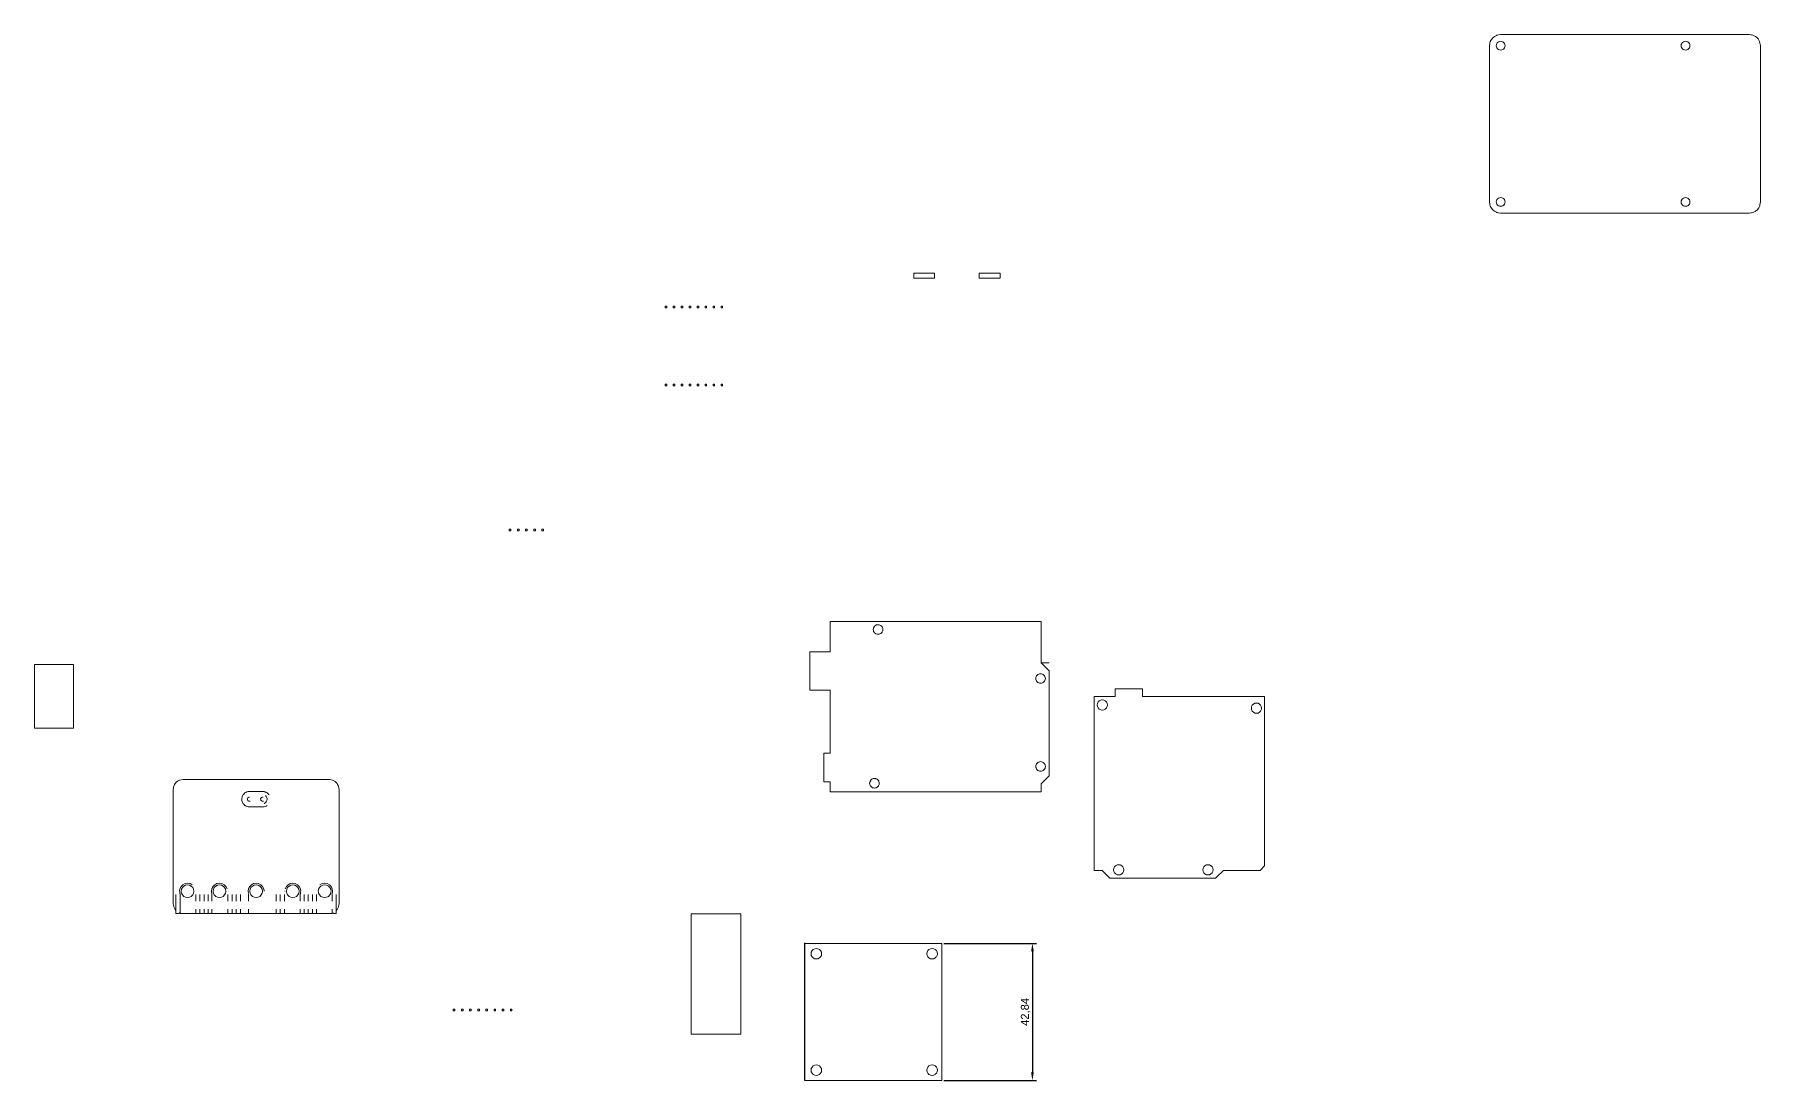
# Model space of a CAD drawing. Header units: millimetres. Extents: x -1479 to 8457, y 1606 to 10461.
# Drawn here: x 3824 to 4364, y 2594 to 2921 of the extents above; entities that cross this region are included whole.
import ezdxf

# ---------------------------------------------------------------- set-up
doc = ezdxf.new("R2010")
doc.units = ezdxf.units.MM
doc.layers.add('Capa 1', color=7, linetype='Continuous')
doc.styles.get("Standard").update_dxf_attribs({"font": 'Arial.ttf'})
doc.dimstyles.new('ISO-25', dxfattribs={"dimtxt": 2.5, "dimasz": 2.5, "dimexe": 1.25, "dimexo": 0.625, "dimtad": 1, "dimtxsty": 'Standard', "dimcen": 2.5, "dimadec": 0, "dimazin": 0, "dimtfac": 1, "dimtmove": 0, "dimatfit": 3, "dimfxl": 1, "dimarcsym": 0})

# ---------------------------------------------------------------- blocks, each defined once
blk = doc.blocks.new('*D2')
at = {"color": 0, "lineweight": -2, "transparency": 16777216}
for p, q in [((4108.47, 2636.94), (4137.41, 2636.94)), ((4136.16, 2634.44), (4136.16, 2596.6)), ((4108.47, 2594.1), (4137.41, 2594.1))]:
    blk.add_line(p, q, dxfattribs=at)
at = {"color": 0, "transparency": 16777216}
for points in [[(4135.74, 2634.44), (4136.58, 2634.44), (4136.16, 2636.94)], [(4135.74, 2596.6), (4136.58, 2596.6), (4136.16, 2594.1)]]:
    blk.add_solid(points, dxfattribs=at)
at = {"layer": 'Defpoints', "color": 0, "transparency": 16777216}
for p in [(4107.84, 2636.94), (4107.84, 2594.1), (4136.16, 2594.1)]:
    blk.add_point(p, dxfattribs=at)
at = {"color": 0, "transparency": 16777216, "insert": (4134.03, 2615.52), "char_height": 2.5, "attachment_point": 5, "rotation": 90}
blk.add_mtext('42,84', dxfattribs=at)

msp = doc.modelspace()

# ---------------------------------------------------------------- linework, layer by layer
msp.add_line((4064.999, 2594.1), (4064.999, 2637.1))
at = {"layer": 'Capa 1', "lineweight": 0}
for points in [[(4363.405, 2918.736), (4363.411, 2918.71), (4363.588, 2917.819), (4363.657, 2917.551), (4363.667, 2917.413), (4363.667, 2910.125), (4363.667, 2902.665), (4363.667, 2898.598), (4363.667, 2893.801), (4363.667, 2885.413), (4363.667, 2880.626), (4363.667, 2877.476), (4363.667, 2869.421), (4363.667, 2868.591), (4363.484, 2867.674), (4363.467, 2867.516), (4363.46, 2867.447), (4363.43, 2867.338), (4363.338, 2867.129), (4363.117, 2866.715), (4362.983, 2866.53), (4362.923, 2866.458), (4362.685, 2866.167), (4362.515, 2866.015), (4362.152, 2865.716), (4361.954, 2865.602), (4361.54, 2865.381), (4361.323, 2865.31), (4360.874, 2865.174), (4360.647, 2865.15), (4360.179, 2865.104), (4354.761, 2865.104), (4346.599, 2865.104), (4342.518, 2865.104), (4338.436, 2865.104), (4335.841, 2865.104), (4330.274, 2865.104), (4328.724, 2865.104), (4325.695, 2865.104), (4323.228, 2865.104), (4322.112, 2865.104), (4321.617, 2865.104), (4315.05, 2865.104), (4313.95, 2865.104), (4308.167, 2865.104), (4301.6, 2865.104), (4297.625, 2865.104), (4294.623, 2865.104), (4289.463, 2865.104), (4285.653, 2865.104), (4285.382, 2865.104), (4282.466, 2865.104), (4281.786, 2865.171), (4281.582, 2865.233), (4281.301, 2865.318), (4281.131, 2865.369), (4280.529, 2865.691), (4280, 2866.125), (4279.567, 2866.653), (4279.244, 2867.256), (4279.239, 2867.273), (4279.046, 2867.911), (4278.979, 2868.591), (4278.979, 2869.314), (4278.979, 2877.476), (4278.979, 2910.125), (4278.979, 2917.413), (4279.046, 2918.093), (4279.105, 2918.287), (4279.244, 2918.748), (4279.567, 2919.35), (4280, 2919.878), (4280.529, 2920.313), (4281.131, 2920.635), (4281.301, 2920.686), (4281.786, 2920.833), (4282.466, 2920.901), (4283.341, 2920.901), (4285.382, 2920.901), (4289.463, 2920.901), (4297.625, 2920.901), (4313.95, 2920.901), (4330.274, 2920.901), (4338.436, 2920.901), (4341.21, 2920.901), (4342.518, 2920.901), (4345.484, 2920.901), (4346.599, 2920.901), (4360.179, 2920.901), (4360.647, 2920.854), (4360.862, 2920.833), (4361.311, 2920.696), (4361.517, 2920.633), (4361.932, 2920.412), (4362.121, 2920.309), (4362.485, 2920.01), (4362.651, 2919.873), (4362.923, 2919.541), (4362.949, 2919.51), (4363.084, 2919.342), (4363.306, 2918.927), (4363.405, 2918.736)], [(4283.435, 2916.444), (4283.653, 2916.728), (4283.79, 2917.059), (4283.836, 2917.413), (4283.79, 2917.767), (4283.653, 2918.098), (4283.508, 2918.287), (4283.435, 2918.382), (4283.341, 2918.454), (4283.151, 2918.599), (4282.821, 2918.737), (4282.466, 2918.783), (4282.112, 2918.737), (4281.781, 2918.599), (4281.498, 2918.382), (4281.425, 2918.287), (4281.301, 2918.125), (4281.28, 2918.098), (4281.143, 2917.767), (4281.096, 2917.413), (4281.143, 2917.059), (4281.28, 2916.728), (4281.301, 2916.701), (4281.498, 2916.444), (4281.755, 2916.247), (4281.781, 2916.227), (4282.112, 2916.089), (4282.466, 2916.043), (4282.821, 2916.089), (4283.151, 2916.227), (4283.177, 2916.247), (4283.341, 2916.372), (4283.435, 2916.444)], [(4341.221, 2916.444), (4341.439, 2916.728), (4341.576, 2917.059), (4341.623, 2917.413), (4341.576, 2917.767), (4341.439, 2918.098), (4341.294, 2918.287), (4341.221, 2918.382), (4340.937, 2918.599), (4340.608, 2918.737), (4340.253, 2918.783), (4339.898, 2918.737), (4339.567, 2918.599), (4339.283, 2918.382), (4339.211, 2918.287), (4339.066, 2918.098), (4338.93, 2917.767), (4338.883, 2917.413), (4338.93, 2917.059), (4339.066, 2916.728), (4339.283, 2916.444), (4339.541, 2916.247), (4339.567, 2916.227), (4339.898, 2916.089), (4340.253, 2916.043), (4340.608, 2916.089), (4340.937, 2916.227), (4340.963, 2916.247), (4341.221, 2916.444)], [(4281.309, 2869.314), (4281.301, 2869.303), (4281.28, 2869.276), (4281.143, 2868.945), (4281.096, 2868.591), (4281.143, 2868.237), (4281.28, 2867.906), (4281.301, 2867.879), (4281.498, 2867.622), (4281.781, 2867.405), (4282.097, 2867.273), (4282.112, 2867.267), (4282.466, 2867.221), (4282.821, 2867.267), (4282.836, 2867.273), (4283.151, 2867.405), (4283.341, 2867.55), (4283.435, 2867.622), (4283.653, 2867.906), (4283.79, 2868.237), (4283.836, 2868.591), (4283.79, 2868.945), (4283.653, 2869.276), (4283.624, 2869.314), (4283.435, 2869.56), (4283.151, 2869.777), (4282.821, 2869.915), (4282.466, 2869.961), (4282.112, 2869.915), (4281.781, 2869.777), (4281.498, 2869.56), (4281.309, 2869.314)], [(4340.937, 2867.405), (4341.221, 2867.622), (4341.439, 2867.906), (4341.576, 2868.237), (4341.623, 2868.591), (4341.576, 2868.945), (4341.439, 2869.276), (4341.41, 2869.314), (4341.221, 2869.56), (4340.937, 2869.777), (4340.608, 2869.915), (4340.253, 2869.961), (4339.898, 2869.915), (4339.567, 2869.777), (4339.283, 2869.56), (4339.095, 2869.314), (4339.066, 2869.276), (4338.93, 2868.945), (4338.883, 2868.591), (4338.93, 2868.237), (4339.066, 2867.906), (4339.283, 2867.622), (4339.567, 2867.405), (4339.884, 2867.273), (4339.898, 2867.267), (4340.253, 2867.221), (4340.608, 2867.267), (4340.622, 2867.273), (4340.937, 2867.405)], [(4099.125, 2844.812), (4099.125, 2846.307), (4100.123, 2846.307), (4102.655, 2846.307), (4104.424, 2846.307), (4104.605, 2846.307), (4105.599, 2846.307), (4105.599, 2844.812), (4104.605, 2844.812), (4104.424, 2844.812), (4102.655, 2844.812), (4100.123, 2844.812), (4099.125, 2844.812)], [(4126.027, 2846.307), (4126.027, 2844.812), (4123.041, 2844.812), (4119.553, 2844.812), (4119.553, 2846.307), (4123.041, 2846.307), (4126.027, 2846.307)], [(4021.906, 2836.019), (4021.906, 2835.521), (4021.408, 2835.521), (4021.408, 2836.019), (4021.906, 2836.019)], [(4024.397, 2836.019), (4024.397, 2835.521), (4023.899, 2835.521), (4023.899, 2836.019), (4024.397, 2836.019)], [(4026.888, 2836.019), (4026.888, 2835.521), (4026.39, 2835.521), (4026.39, 2836.019), (4026.888, 2836.019)], [(4029.379, 2836.019), (4029.379, 2835.521), (4028.881, 2835.521), (4028.881, 2836.019), (4029.379, 2836.019)], [(4031.87, 2836.019), (4031.87, 2835.521), (4031.372, 2835.521), (4031.372, 2836.019), (4031.87, 2836.019)], [(4034.361, 2836.019), (4034.361, 2835.521), (4033.863, 2835.521), (4033.863, 2836.019), (4034.361, 2836.019)], [(4036.852, 2836.019), (4036.852, 2835.521), (4036.354, 2835.521), (4036.354, 2836.019), (4036.852, 2836.019)], [(4039.343, 2836.019), (4039.343, 2835.521), (4038.845, 2835.521), (4038.845, 2836.019), (4039.343, 2836.019)], [(4021.906, 2811.608), (4021.906, 2811.11), (4021.408, 2811.11), (4021.408, 2811.608), (4021.906, 2811.608)], [(4024.397, 2811.608), (4024.397, 2811.11), (4023.899, 2811.11), (4023.899, 2811.608), (4024.397, 2811.608)], [(4026.888, 2811.608), (4026.888, 2811.11), (4026.39, 2811.11), (4026.39, 2811.608), (4026.888, 2811.608)], [(4029.379, 2811.608), (4029.379, 2811.11), (4028.881, 2811.11), (4028.881, 2811.608), (4029.379, 2811.608)], [(4031.87, 2811.608), (4031.87, 2811.11), (4031.372, 2811.11), (4031.372, 2811.608), (4031.87, 2811.608)], [(4034.361, 2811.608), (4034.361, 2811.11), (4033.863, 2811.11), (4033.863, 2811.608), (4034.361, 2811.608)], [(4036.852, 2811.608), (4036.852, 2811.11), (4036.354, 2811.11), (4036.354, 2811.608), (4036.852, 2811.608)], [(4039.343, 2811.608), (4039.343, 2811.11), (4038.845, 2811.11), (4038.845, 2811.608), (4039.343, 2811.608)], [(3972.692, 2766.334), (3973.19, 2766.334), (3973.19, 2765.836), (3972.692, 2765.836), (3972.692, 2766.334)], [(3975.242, 2766.334), (3975.741, 2766.334), (3975.741, 2765.836), (3975.242, 2765.836), (3975.242, 2766.334)], [(3977.793, 2766.334), (3978.291, 2766.334), (3978.291, 2765.836), (3977.793, 2765.836), (3977.793, 2766.334)], [(3980.344, 2766.334), (3980.842, 2766.334), (3980.842, 2765.836), (3980.344, 2765.836), (3980.344, 2766.334)], [(3982.894, 2766.334), (3983.393, 2766.334), (3983.393, 2765.836), (3982.894, 2765.836), (3982.894, 2766.334)], [(4072.951, 2684.272), (4072.951, 2684.954), (4072.951, 2685.452), (4072.951, 2685.642), (4072.951, 2686.614), (4072.951, 2687.366), (4070.996, 2687.366), (4070.996, 2687.38), (4070.996, 2687.61), (4070.996, 2688.103), (4070.996, 2688.208), (4070.996, 2689.204), (4070.996, 2689.756), (4070.996, 2690.254), (4070.996, 2691.147), (4070.996, 2692.307), (4070.996, 2692.805), (4070.996, 2694.858), (4070.996, 2695.356), (4070.996, 2696.332), (4072.951, 2696.332), (4072.951, 2696.35), (4072.951, 2696.453), (4072.951, 2697.225), (4072.951, 2697.408), (4072.951, 2697.449), (4072.951, 2697.907), (4072.951, 2698.421), (4072.951, 2698.52), (4072.951, 2698.819), (4072.951, 2699.816), (4072.951, 2699.965), (4072.951, 2700.812), (4072.951, 2702.211), (4072.951, 2702.709), (4072.951, 2702.805), (4072.951, 2704.1), (4072.951, 2706.83), (4072.951, 2713.478), (4072.951, 2714.064), (4072.951, 2716.093), (4066.649, 2716.093), (4066.649, 2717.659), (4066.649, 2719.078), (4066.649, 2719.363), (4066.649, 2719.665), (4066.649, 2722.694), (4066.649, 2722.745), (4066.649, 2723.174), (4066.649, 2723.224), (4066.649, 2724.646), (4066.649, 2724.883), (4066.649, 2725.062), (4066.649, 2726.63), (4066.649, 2728.05), (4072.951, 2728.05), (4072.951, 2730.685), (4072.951, 2736.662), (4072.951, 2737.49), (4077.752, 2737.49), (4080.741, 2737.49), (4085.293, 2737.49), (4086.419, 2737.49), (4088.287, 2737.49), (4089.413, 2737.49), (4090.37, 2737.49), (4099.365, 2737.49), (4102.655, 2737.49), (4104.424, 2737.49), (4110.696, 2737.49), (4112.806, 2737.49), (4113.335, 2737.49), (4115.581, 2737.49), (4116.04, 2737.49), (4117.169, 2737.49), (4119.681, 2737.49), (4122.281, 2737.49), (4137.214, 2737.49), (4137.341, 2737.49), (4137.455, 2737.49), (4138.842, 2737.49), (4138.842, 2724.641), (4140.198, 2724.641), (4140.208, 2724.641), (4141.371, 2724.641), (4141.371, 2724.64), (4140.208, 2724.64), (4140.198, 2724.64), (4138.842, 2724.64), (4140.198, 2723.284), (4140.208, 2723.274), (4140.258, 2723.224), (4140.788, 2722.694), (4141.371, 2722.111), (4141.371, 2720.199), (4141.371, 2720.192), (4141.371, 2715.969), (4141.371, 2715.207), (4141.371, 2714.21), (4141.371, 2714.064), (4141.371, 2712.686), (4141.371, 2711.689), (4141.371, 2710.14), (4141.371, 2709.144), (4141.371, 2708.409), (4141.371, 2704.1), (4141.371, 2702.805), (4141.371, 2702.709), (4141.371, 2702.211), (4141.371, 2700.812), (4141.371, 2699.965), (4141.371, 2699.816), (4141.371, 2698.819), (4141.371, 2698.52), (4141.371, 2698.421), (4141.371, 2697.907), (4141.371, 2697.449), (4141.371, 2697.408), (4141.371, 2697.225), (4141.371, 2696.453), (4141.371, 2695.356), (4141.371, 2694.858), (4141.371, 2692.805), (4141.371, 2692.307), (4141.371, 2691.147), (4141.371, 2690.718), (4141.371, 2690.254), (4141.371, 2689.756), (4141.371, 2689.28), (4141.296, 2689.204), (4140.299, 2688.208), (4139.701, 2687.61), (4138.841, 2686.75), (4138.84, 2686.749), (4138.84, 2686.749), (4138.892, 2686.697), (4138.84, 2686.697), (4138.84, 2686.614), (4138.84, 2685.642), (4138.84, 2685.467), (4138.84, 2685.452), (4138.84, 2684.954), (4138.84, 2684.272), (4113.335, 2684.272), (4112.806, 2684.272), (4104.424, 2684.272), (4072.951, 2684.272)], [(4088.064, 2733.516), (4088.209, 2733.531), (4088.287, 2733.555), (4088.49, 2733.616), (4088.749, 2733.755), (4088.975, 2733.94), (4089.06, 2734.045), (4089.161, 2734.167), (4089.3, 2734.426), (4089.363, 2734.637), (4089.384, 2734.707), (4089.413, 2734.999), (4089.384, 2735.291), (4089.3, 2735.572), (4089.161, 2735.831), (4089.06, 2735.953), (4088.975, 2736.058), (4088.749, 2736.244), (4088.49, 2736.382), (4088.287, 2736.444), (4088.209, 2736.468), (4088.064, 2736.482), (4087.917, 2736.496), (4087.625, 2736.468), (4087.447, 2736.414), (4087.344, 2736.382), (4087.255, 2736.335), (4087.085, 2736.244), (4086.857, 2736.058), (4086.672, 2735.831), (4086.534, 2735.572), (4086.448, 2735.291), (4086.419, 2734.999), (4086.448, 2734.707), (4086.47, 2734.637), (4086.534, 2734.426), (4086.672, 2734.167), (4086.857, 2733.94), (4087.085, 2733.755), (4087.255, 2733.664), (4087.344, 2733.616), (4087.625, 2733.531), (4087.917, 2733.502), (4088.064, 2733.516)], [(3836.532, 2724.105), (3836.532, 2723.224), (3836.532, 2723.174), (3836.532, 2722.745), (3836.532, 2722.694), (3836.532, 2719.665), (3836.532, 2719.363), (3836.532, 2716.093), (3836.532, 2714.064), (3836.532, 2713.478), (3836.532, 2706.83), (3836.532, 2704.178), (3828.237, 2704.178), (3827.565, 2704.178), (3824.625, 2704.178), (3824.326, 2704.178), (3824.326, 2714.064), (3824.326, 2716.093), (3824.326, 2719.363), (3824.326, 2719.665), (3824.326, 2722.694), (3824.326, 2722.745), (3824.326, 2723.174), (3824.326, 2723.224), (3824.326, 2724.105), (3824.625, 2724.105), (3827.565, 2724.105), (3828.237, 2724.105), (3828.785, 2724.105), (3836.532, 2724.105)], [(4138.993, 2718.217), (4139.274, 2718.302), (4139.293, 2718.312), (4139.532, 2718.441), (4139.76, 2718.626), (4139.946, 2718.853), (4140.084, 2719.112), (4140.169, 2719.393), (4140.198, 2719.685), (4140.169, 2719.977), (4140.104, 2720.192), (4140.102, 2720.199), (4140.084, 2720.258), (4139.946, 2720.517), (4139.76, 2720.743), (4139.532, 2720.93), (4139.274, 2721.068), (4138.993, 2721.154), (4138.702, 2721.182), (4138.461, 2721.159), (4138.41, 2721.154), (4138.129, 2721.068), (4137.87, 2720.93), (4137.642, 2720.743), (4137.456, 2720.517), (4137.319, 2720.258), (4137.301, 2720.199), (4137.299, 2720.192), (4137.233, 2719.977), (4137.214, 2719.786), (4137.204, 2719.685), (4137.214, 2719.585), (4137.233, 2719.393), (4137.319, 2719.112), (4137.341, 2719.069), (4137.455, 2718.855), (4137.456, 2718.853), (4137.642, 2718.626), (4137.87, 2718.441), (4138.11, 2718.312), (4138.129, 2718.302), (4138.41, 2718.217), (4138.702, 2718.188), (4138.993, 2718.217)], [(4195.818, 2659.699), (4195.636, 2659.516), (4195.138, 2659.018), (4194.434, 2658.315), (4193.39, 2657.271), (4188.49, 2657.271), (4185.979, 2657.271), (4185.369, 2657.271), (4184.373, 2657.271), (4183.508, 2657.271), (4180.997, 2657.271), (4180.388, 2657.271), (4179.391, 2657.271), (4177.897, 2657.271), (4176.9, 2657.271), (4175.306, 2657.271), (4174.31, 2657.271), (4171.608, 2657.271), (4171.607, 2657.271), (4171.605, 2657.271), (4170.067, 2657.271), (4170.065, 2657.271), (4170.061, 2657.271), (4169.928, 2657.271), (4169.408, 2657.271), (4167.863, 2657.271), (4166.937, 2657.271), (4165.94, 2657.271), (4162.266, 2657.271), (4161.531, 2657.271), (4161.457, 2657.271), (4160.46, 2657.271), (4160.344, 2657.271), (4157.913, 2659.701), (4157.913, 2659.715), (4157.9, 2659.715), (4155.42, 2659.715), (4155.42, 2664.19), (4155.42, 2665.552), (4155.42, 2670.169), (4155.42, 2684.098), (4155.42, 2684.272), (4155.42, 2684.954), (4155.42, 2685.452), (4155.42, 2685.642), (4155.42, 2686.614), (4155.42, 2687.61), (4155.42, 2688.208), (4155.42, 2689.204), (4155.42, 2689.756), (4155.42, 2690.254), (4155.42, 2691.147), (4155.42, 2692.307), (4155.42, 2692.805), (4155.42, 2694.858), (4155.42, 2695.356), (4155.42, 2696.453), (4155.42, 2697.225), (4155.42, 2697.408), (4155.42, 2697.449), (4155.42, 2697.907), (4155.42, 2698.421), (4155.42, 2698.52), (4155.42, 2698.819), (4155.42, 2699.816), (4155.42, 2699.965), (4155.42, 2700.812), (4155.42, 2702.211), (4155.42, 2702.709), (4155.42, 2702.805), (4155.42, 2704.1), (4155.42, 2714.064), (4156.386, 2714.064), (4157.9, 2714.064), (4157.913, 2714.064), (4159.579, 2714.064), (4161.531, 2714.064), (4161.996, 2714.064), (4161.996, 2716.455), (4163.04, 2716.455), (4170.564, 2716.455), (4170.564, 2715.558), (4170.564, 2714.642), (4170.564, 2714.064), (4173.412, 2714.064), (4175.923, 2714.064), (4188.716, 2714.064), (4191.227, 2714.064), (4195.943, 2714.064), (4196.728, 2714.064), (4197.724, 2714.064), (4199.319, 2714.064), (4199.596, 2714.064), (4200.094, 2714.064), (4200.315, 2714.064), (4201.909, 2714.064), (4202.146, 2714.064), (4202.644, 2714.064), (4202.905, 2714.064), (4203.605, 2714.064), (4204.565, 2714.064), (4206.912, 2714.064), (4207.759, 2714.064), (4208.725, 2714.064), (4208.725, 2713.122), (4208.725, 2710.361), (4208.725, 2709.863), (4208.725, 2708.831), (4208.725, 2707.81), (4208.725, 2707.435), (4208.725, 2707.435), (4208.725, 2707.416), (4208.725, 2707.312), (4208.725, 2705.26), (4208.725, 2704.762), (4208.725, 2704.1), (4208.725, 2702.805), (4208.725, 2702.709), (4208.725, 2702.211), (4208.725, 2700.812), (4208.725, 2699.965), (4208.725, 2699.816), (4208.725, 2698.52), (4208.725, 2698.421), (4208.725, 2697.907), (4208.725, 2697.449), (4208.725, 2697.408), (4208.725, 2696.453), (4208.725, 2695.356), (4208.725, 2694.858), (4208.725, 2692.805), (4208.725, 2692.307), (4208.725, 2690.254), (4208.725, 2689.756), (4208.725, 2689.204), (4208.725, 2688.208), (4208.725, 2687.61), (4208.725, 2686.614), (4208.725, 2685.642), (4208.725, 2684.098), (4208.725, 2672.997), (4208.725, 2672.499), (4208.725, 2670.447), (4208.725, 2669.948), (4208.725, 2667.896), (4208.725, 2667.398), (4208.725, 2665.345), (4208.725, 2664.847), (4208.725, 2664.618), (4208.725, 2664.12), (4208.725, 2662.067), (4208.725, 2661.569), (4208.725, 2661.159), (4207.282, 2659.715), (4195.834, 2659.715), (4195.818, 2659.715), (4195.818, 2659.699)], [(4157.913, 2713.009), (4157.9, 2713.007), (4157.489, 2712.942), (4157.045, 2712.715), (4156.691, 2712.362), (4156.465, 2711.916), (4156.386, 2711.423), (4156.465, 2710.93), (4156.691, 2710.485), (4157.027, 2710.15), (4157.045, 2710.132), (4157.489, 2709.905), (4157.9, 2709.84), (4157.913, 2709.838), (4157.983, 2709.827), (4158.476, 2709.905), (4158.922, 2710.132), (4158.94, 2710.15), (4159.275, 2710.485), (4159.502, 2710.93), (4159.579, 2711.423), (4159.502, 2711.916), (4159.275, 2712.362), (4158.922, 2712.715), (4158.476, 2712.942), (4157.983, 2713.02), (4157.913, 2713.009)], [(4207.454, 2709.488), (4207.644, 2709.863), (4207.68, 2709.934), (4207.715, 2710.15), (4207.748, 2710.361), (4207.759, 2710.427), (4207.68, 2710.92), (4207.454, 2711.366), (4207.1, 2711.718), (4206.655, 2711.945), (4206.162, 2712.024), (4205.668, 2711.945), (4205.223, 2711.718), (4204.87, 2711.366), (4204.643, 2710.92), (4204.565, 2710.427), (4204.576, 2710.361), (4204.609, 2710.15), (4204.643, 2709.934), (4204.679, 2709.863), (4204.87, 2709.488), (4205.223, 2709.136), (4205.668, 2708.908), (4206.162, 2708.831), (4206.655, 2708.908), (4207.1, 2709.136), (4207.454, 2709.488)], [(4137.329, 2691.642), (4137.466, 2691.383), (4137.652, 2691.156), (4137.663, 2691.147), (4137.88, 2690.971), (4138.139, 2690.832), (4138.42, 2690.747), (4138.711, 2690.718), (4139.003, 2690.747), (4139.284, 2690.832), (4139.542, 2690.971), (4139.759, 2691.147), (4139.77, 2691.156), (4139.956, 2691.383), (4140.094, 2691.642), (4140.137, 2691.785), (4140.179, 2691.923), (4140.208, 2692.215), (4140.199, 2692.307), (4140.179, 2692.507), (4140.094, 2692.788), (4140.085, 2692.805), (4139.956, 2693.047), (4139.77, 2693.273), (4139.542, 2693.46), (4139.284, 2693.598), (4139.003, 2693.684), (4138.711, 2693.712), (4138.461, 2693.688), (4138.42, 2693.684), (4138.139, 2693.598), (4137.88, 2693.46), (4137.652, 2693.273), (4137.466, 2693.047), (4137.338, 2692.805), (4137.329, 2692.788), (4137.243, 2692.507), (4137.223, 2692.307), (4137.214, 2692.215), (4137.243, 2691.923), (4137.285, 2691.785), (4137.329, 2691.642)], [(3867.813, 2686.037), (3868.107, 2686.614), (3868.238, 2686.871), (3868.734, 2687.366), (3868.748, 2687.38), (3868.901, 2687.533), (3869.052, 2687.61), (3869.658, 2687.919), (3869.735, 2687.958), (3870.653, 2688.103), (3870.66, 2688.103), (3874.641, 2688.103), (3881.981, 2688.103), (3885.239, 2688.103), (3887.787, 2688.103), (3891.993, 2688.103), (3894.899, 2688.103), (3895.127, 2688.103), (3912.373, 2688.103), (3912.506, 2688.103), (3916.488, 2688.103), (3916.5, 2688.103), (3917.413, 2687.959), (3917.489, 2687.92), (3918.097, 2687.61), (3918.247, 2687.533), (3918.401, 2687.38), (3918.414, 2687.366), (3918.91, 2686.871), (3919.041, 2686.614), (3919.334, 2686.037), (3919.393, 2685.663), (3919.397, 2685.642), (3919.427, 2685.452), (3919.48, 2685.118), (3919.48, 2685.111), (3919.48, 2684.954), (3919.48, 2684.272), (3919.48, 2684.098), (3919.48, 2670.169), (3919.48, 2665.552), (3919.48, 2664.19), (3919.48, 2657.271), (3919.48, 2652.234), (3919.48, 2650.738), (3919.48, 2649.247), (3919.48, 2649.241), (3919.431, 2648.933), (3919.334, 2648.322), (3918.91, 2647.488), (3918.621, 2647.199), (3918.621, 2648.933), (3918.621, 2649.247), (3918.621, 2650.738), (3918.621, 2650.739), (3918.621, 2652.234), (3918.618, 2652.234), (3918.618, 2650.739), (3918.618, 2650.738), (3918.618, 2646.256), (3917.623, 2646.256), (3917.621, 2646.256), (3917.621, 2646.434), (3917.621, 2646.507), (3917.413, 2646.401), (3917.339, 2646.39), (3917.339, 2647.598), (3917.337, 2647.598), (3917.337, 2646.256), (3917.337, 2646.255), (3912.654, 2646.255), (3912.654, 2646.256), (3912.457, 2646.256), (3912.457, 2647.598), (3912.455, 2647.598), (3912.455, 2646.256), (3912.373, 2646.256), (3911.461, 2646.256), (3911.162, 2646.256), (3911.162, 2647.598), (3911.16, 2647.598), (3911.16, 2646.256), (3910.165, 2646.256), (3909.866, 2646.256), (3909.866, 2647.598), (3909.865, 2647.598), (3909.865, 2646.256), (3908.869, 2646.256), (3908.57, 2646.256), (3908.57, 2647.598), (3908.569, 2647.598), (3908.569, 2646.256), (3907.574, 2646.256), (3907.375, 2646.256), (3907.375, 2647.598), (3907.374, 2647.598), (3907.374, 2646.256), (3907.374, 2646.255), (3902.691, 2646.255), (3902.691, 2646.256), (3902.403, 2646.256), (3902.403, 2647.598), (3902.402, 2647.598), (3902.402, 2646.256), (3901.406, 2646.256), (3901.108, 2646.256), (3901.108, 2647.598), (3901.107, 2647.598), (3901.107, 2646.256), (3900.111, 2646.256), (3899.812, 2646.256), (3899.812, 2647.598), (3899.811, 2647.598), (3899.811, 2646.256), (3898.815, 2646.256), (3898.516, 2646.256), (3897.52, 2646.256), (3897.221, 2646.256), (3896.224, 2646.256), (3895.915, 2646.256), (3895.915, 2646.255), (3891.233, 2646.255), (3891.233, 2646.256), (3891.233, 2647.598), (3891.232, 2647.598), (3891.232, 2646.256), (3890.941, 2646.256), (3889.944, 2646.256), (3889.645, 2646.256), (3888.649, 2646.256), (3888.649, 2647.598), (3888.648, 2647.598), (3888.648, 2646.256), (3888.349, 2646.256), (3887.354, 2646.256), (3887.354, 2647.598), (3887.353, 2647.598), (3887.353, 2646.256), (3887.066, 2646.256), (3886.07, 2646.256), (3886.07, 2647.598), (3886.069, 2647.598), (3886.069, 2646.256), (3885.772, 2646.256), (3884.777, 2646.256), (3884.777, 2647.598), (3884.776, 2647.598), (3884.776, 2646.256), (3884.457, 2646.256), (3884.457, 2646.255), (3879.774, 2646.255), (3879.774, 2646.256), (3879.774, 2647.598), (3879.772, 2647.598), (3879.772, 2646.256), (3879.609, 2646.256), (3878.615, 2646.256), (3878.615, 2647.598), (3878.613, 2647.598), (3878.613, 2646.256), (3878.307, 2646.256), (3877.312, 2646.256), (3877.312, 2647.598), (3877.31, 2647.598), (3877.31, 2646.256), (3876.981, 2646.256), (3875.986, 2646.256), (3875.986, 2647.598), (3875.984, 2647.598), (3875.984, 2646.256), (3875.711, 2646.256), (3874.717, 2646.256), (3874.717, 2647.598), (3874.715, 2647.598), (3874.715, 2646.256), (3874.492, 2646.256), (3871.303, 2646.256), (3869.811, 2646.256), (3869.811, 2650.738), (3869.811, 2650.739), (3869.811, 2652.266), (3869.811, 2652.283), (3869.811, 2652.401), (3869.811, 2652.405), (3869.783, 2652.46), (3869.695, 2653.014), (3869.661, 2653.23), (3869.783, 2654), (3870.136, 2654.694), (3870.156, 2654.714), (3870.388, 2654.946), (3870.668, 2655.225), (3870.687, 2655.245), (3871.382, 2655.599), (3872.152, 2655.721), (3872.921, 2655.599), (3873.616, 2655.245), (3873.614, 2655.247), (3872.919, 2655.602), (3872.914, 2655.603), (3872.162, 2655.721), (3872.149, 2655.723), (3872.137, 2655.721), (3871.38, 2655.602), (3871.371, 2655.597), (3870.685, 2655.247), (3870.679, 2655.241), (3870.134, 2654.696), (3870.13, 2654.688), (3869.78, 2654.002), (3869.778, 2653.99), (3869.661, 2653.25), (3869.658, 2653.231), (3869.661, 2653.212), (3869.692, 2653.014), (3869.731, 2652.773), (3869.78, 2652.461), (3869.784, 2652.453), (3869.808, 2652.407), (3869.808, 2652.302), (3869.808, 2652.284), (3869.808, 2650.739), (3869.808, 2650.738), (3869.808, 2649.247), (3869.808, 2648.933), (3869.808, 2646.389), (3869.735, 2646.4), (3869.658, 2646.439), (3869.517, 2646.512), (3869.517, 2646.256), (3869.515, 2646.256), (3868.52, 2646.256), (3868.52, 2652.234), (3868.518, 2652.234), (3868.518, 2649.247), (3868.518, 2648.933), (3868.518, 2647.208), (3868.238, 2647.488), (3867.813, 2648.322), (3867.716, 2648.933), (3867.668, 2649.234), (3867.668, 2649.247), (3867.668, 2652.234), (3867.668, 2657.271), (3867.668, 2664.19), (3867.668, 2670.169), (3867.668, 2681.627), (3867.668, 2682.125), (3867.668, 2684.098), (3867.668, 2684.272), (3867.668, 2684.954), (3867.668, 2685.112), (3867.668, 2685.125), (3867.72, 2685.452), (3867.75, 2685.642), (3867.754, 2685.663), (3867.813, 2686.037)], [(4085.56, 2687.61), (4085.56, 2687.38), (4085.407, 2687.38), (4085.36, 2687.38), (4085.322, 2687.256), (4085.293, 2686.964), (4085.322, 2686.673), (4085.34, 2686.614), (4085.407, 2686.395), (4085.408, 2686.392), (4085.545, 2686.132), (4085.732, 2685.905), (4085.959, 2685.72), (4086.065, 2685.663), (4086.104, 2685.642), (4086.218, 2685.581), (4086.499, 2685.496), (4086.791, 2685.467), (4087.083, 2685.496), (4087.364, 2685.581), (4087.477, 2685.642), (4087.516, 2685.663), (4087.622, 2685.72), (4087.849, 2685.905), (4088.035, 2686.132), (4088.174, 2686.392), (4088.241, 2686.614), (4088.258, 2686.673), (4088.287, 2686.964), (4088.258, 2687.256), (4088.174, 2687.537), (4088.135, 2687.61), (4088.064, 2687.742), (4088.035, 2687.796), (4087.849, 2688.023), (4087.623, 2688.208), (4087.622, 2688.209), (4087.447, 2688.302), (4087.364, 2688.347), (4087.255, 2688.381), (4087.083, 2688.433), (4086.791, 2688.461), (4086.499, 2688.433), (4086.218, 2688.347), (4085.959, 2688.209), (4085.958, 2688.208), (4085.732, 2688.023), (4085.56, 2687.815), (4085.56, 2687.61)], [(3891.491, 2679.571), (3891.493, 2679.57), (3891.505, 2679.572), (3891.518, 2679.574), (3893.909, 2679.574), (3893.912, 2679.574), (3894.189, 2679.574), (3894.193, 2679.574), (3894.676, 2679.574), (3894.681, 2679.574), (3895.115, 2679.574), (3895.124, 2679.574), (3895.614, 2679.574), (3895.627, 2679.572), (3895.639, 2679.57), (3895.652, 2679.572), (3896.065, 2679.637), (3896.386, 2679.688), (3896.393, 2679.692), (3896.688, 2679.842), (3897.059, 2680.032), (3897.061, 2680.034), (3896.685, 2679.842), (3896.388, 2679.691), (3896.065, 2679.64), (3895.641, 2679.572), (3895.616, 2679.576), (3895.601, 2679.576), (3895.12, 2679.576), (3895.111, 2679.576), (3894.679, 2679.576), (3894.674, 2679.576), (3894.192, 2679.576), (3894.188, 2679.576), (3893.912, 2679.576), (3893.909, 2679.576), (3891.531, 2679.576), (3891.522, 2679.576), (3891.497, 2679.572), (3891.491, 2679.573), (3891.082, 2679.638), (3890.75, 2679.691), (3890.453, 2679.842), (3890.111, 2680.017), (3890.078, 2680.034), (3889.613, 2680.497), (3889.543, 2680.568), (3889.2, 2681.241), (3889.146, 2681.582), (3889.081, 2681.988), (3889.103, 2682.125), (3889.2, 2682.734), (3889.543, 2683.407), (3889.613, 2683.478), (3889.621, 2683.485), (3890.078, 2683.941), (3890.316, 2684.063), (3890.384, 2684.098), (3890.725, 2684.272), (3890.75, 2684.285), (3891.082, 2684.337), (3891.497, 2684.403), (3891.497, 2684.406), (3891.497, 2684.409), (3891.991, 2684.409), (3893.909, 2684.409), (3893.912, 2684.409), (3894.898, 2684.409), (3895.125, 2684.409), (3895.639, 2684.409), (3895.639, 2684.412), (3895.125, 2684.412), (3894.898, 2684.412), (3893.912, 2684.412), (3893.909, 2684.412), (3891.991, 2684.412), (3891.497, 2684.412), (3891.492, 2684.412), (3891.492, 2684.406), (3891.492, 2684.406), (3891.474, 2684.403), (3891.082, 2684.341), (3890.745, 2684.287), (3890.737, 2684.283), (3890.716, 2684.272), (3890.374, 2684.098), (3890.306, 2684.063), (3890.072, 2683.943), (3890.061, 2683.933), (3889.613, 2683.486), (3889.613, 2683.485), (3889.537, 2683.409), (3889.529, 2683.393), (3889.194, 2682.735), (3889.191, 2682.716), (3889.097, 2682.125), (3889.081, 2682.025), (3889.075, 2681.988), (3889.081, 2681.95), (3889.14, 2681.582), (3889.194, 2681.24), (3889.203, 2681.223), (3889.537, 2680.567), (3889.55, 2680.554), (3889.613, 2680.49), (3890.072, 2680.032), (3890.088, 2680.023), (3890.111, 2680.012), (3890.443, 2679.842), (3890.745, 2679.688), (3890.761, 2679.686), (3891.082, 2679.635), (3891.48, 2679.572), (3891.491, 2679.571)], [(3891.105, 2681.448), (3891.082, 2681.47), (3890.97, 2681.582), (3890.957, 2681.595), (3890.862, 2681.781), (3890.83, 2681.988), (3890.851, 2682.125), (3890.862, 2682.194), (3890.957, 2682.38), (3891.082, 2682.505), (3891.105, 2682.528), (3891.291, 2682.623), (3891.491, 2682.654), (3891.496, 2682.655), (3891.498, 2682.655), (3891.539, 2682.649), (3891.499, 2682.655), (3891.496, 2682.656), (3891.493, 2682.656), (3891.491, 2682.656), (3891.486, 2682.655), (3891.286, 2682.623), (3891.284, 2682.622), (3891.1, 2682.529), (3891.093, 2682.521), (3891.082, 2682.511), (3890.952, 2682.381), (3890.945, 2682.369), (3890.857, 2682.195), (3890.854, 2682.179), (3890.846, 2682.125), (3890.83, 2682.025), (3890.824, 2681.988), (3890.83, 2681.95), (3890.857, 2681.781), (3890.864, 2681.767), (3890.952, 2681.595), (3890.962, 2681.585), (3890.965, 2681.582), (3891.082, 2681.464), (3891.1, 2681.447), (3891.112, 2681.44), (3891.286, 2681.352), (3891.296, 2681.35), (3891.486, 2681.32), (3891.491, 2681.319), (3891.493, 2681.319), (3891.496, 2681.32), (3891.499, 2681.32), (3891.699, 2681.352), (3891.699, 2681.352), (3891.498, 2681.32), (3891.496, 2681.32), (3891.491, 2681.321), (3891.291, 2681.353), (3891.105, 2681.448)], [(3895.435, 2681.353), (3895.249, 2681.448), (3895.114, 2681.582), (3895.101, 2681.595), (3895.007, 2681.781), (3894.974, 2681.988), (3894.996, 2682.125), (3895.007, 2682.194), (3895.101, 2682.38), (3895.249, 2682.528), (3895.435, 2682.623), (3895.635, 2682.654), (3895.641, 2682.655), (3895.782, 2682.633), (3895.646, 2682.655), (3895.639, 2682.656), (3895.635, 2682.655), (3895.633, 2682.655), (3895.433, 2682.623), (3895.432, 2682.623), (3895.247, 2682.529), (3895.243, 2682.524), (3895.098, 2682.381), (3895.094, 2682.373), (3895.004, 2682.195), (3895.002, 2682.185), (3894.993, 2682.125), (3894.974, 2682.006), (3894.971, 2681.988), (3894.974, 2681.969), (3895.004, 2681.781), (3895.008, 2681.773), (3895.098, 2681.595), (3895.105, 2681.589), (3895.111, 2681.582), (3895.247, 2681.447), (3895.253, 2681.443), (3895.433, 2681.352), (3895.439, 2681.351), (3895.633, 2681.32), (3895.639, 2681.319), (3895.646, 2681.32), (3895.846, 2681.352), (3895.848, 2681.353), (3895.641, 2681.32), (3895.635, 2681.321), (3895.435, 2681.353)], [(3895.643, 2683.376), (3895.64, 2683.376), (3895.64, 2683.37), (3895.643, 2683.369), (3895.643, 2683.37), (3895.643, 2683.376)], [(3897.594, 2683.409), (3897.519, 2683.485), (3897.485, 2683.519), (3897.059, 2683.943), (3896.832, 2684.06), (3896.757, 2684.098), (3896.415, 2684.272), (3896.386, 2684.287), (3896.383, 2684.288), (3896.065, 2684.338), (3895.658, 2684.403), (3895.641, 2684.405), (3895.641, 2684.403), (3896.065, 2684.336), (3896.388, 2684.285), (3896.413, 2684.272), (3896.755, 2684.098), (3896.83, 2684.06), (3897.061, 2683.941), (3897.485, 2683.518), (3897.518, 2683.485), (3897.595, 2683.407), (3897.599, 2683.4), (3897.594, 2683.409), (3897.594, 2683.409)], [(3896.757, 2681.176), (3896.452, 2680.87), (3896.069, 2680.674), (3896.069, 2680.674), (3896.454, 2680.871), (3896.454, 2680.871), (3896.759, 2681.177), (3896.76, 2681.179), (3896.955, 2681.561), (3896.956, 2681.567), (3896.958, 2681.582), (3897.02, 2681.975), (3897.022, 2681.988), (3897.02, 2682), (3897.001, 2682.125), (3896.955, 2682.414), (3896.952, 2682.419), (3896.759, 2682.8), (3896.756, 2682.803), (3896.454, 2683.105), (3896.757, 2682.801), (3896.953, 2682.415), (3896.999, 2682.125), (3897.02, 2681.988), (3896.956, 2681.582), (3896.953, 2681.561), (3896.83, 2681.319), (3896.757, 2681.176)], [(4164.42, 2660.85), (4164.092, 2661.176), (4164.066, 2661.202), (4163.622, 2661.43), (4163.127, 2661.508), (4162.634, 2661.43), (4162.266, 2661.241), (4162.189, 2661.202), (4162.163, 2661.176), (4161.836, 2660.85), (4161.609, 2660.404), (4161.531, 2659.911), (4161.609, 2659.418), (4161.836, 2658.972), (4162.189, 2658.62), (4162.266, 2658.581), (4162.634, 2658.393), (4163.127, 2658.315), (4163.622, 2658.393), (4164.066, 2658.62), (4164.42, 2658.972), (4164.646, 2659.418), (4164.725, 2659.911), (4164.646, 2660.404), (4164.42, 2660.85)], [(4192.291, 2660.85), (4191.964, 2661.176), (4191.938, 2661.202), (4191.493, 2661.43), (4191, 2661.508), (4190.507, 2661.43), (4190.061, 2661.202), (4190.035, 2661.176), (4189.709, 2660.85), (4189.481, 2660.404), (4189.404, 2659.911), (4189.466, 2659.516), (4189.481, 2659.418), (4189.685, 2659.018), (4189.709, 2658.972), (4190.061, 2658.62), (4190.507, 2658.393), (4191, 2658.315), (4191.493, 2658.393), (4191.938, 2658.62), (4192.291, 2658.972), (4192.315, 2659.018), (4192.518, 2659.418), (4192.534, 2659.516), (4192.597, 2659.911), (4192.518, 2660.404), (4192.291, 2660.85)], [(3874.049, 2652.614), (3874.113, 2653.014), (3874.147, 2653.23), (3874.049, 2653.847), (3873.766, 2654.403), (3873.325, 2654.845), (3872.769, 2655.127), (3872.152, 2655.225), (3871.535, 2655.127), (3870.979, 2654.845), (3870.538, 2654.403), (3870.254, 2653.847), (3870.156, 2653.23), (3870.191, 2653.014), (3870.254, 2652.614), (3870.538, 2652.058), (3870.979, 2651.616), (3871.535, 2651.333), (3872.152, 2651.235), (3872.769, 2651.333), (3873.325, 2651.616), (3873.766, 2652.058), (3874.049, 2652.614)], [(3879.772, 2652.296), (3879.772, 2652.284), (3879.772, 2650.739), (3879.772, 2650.738), (3879.772, 2650.089), (3879.774, 2650.089), (3879.774, 2650.738), (3879.774, 2650.739), (3879.774, 2652.272), (3879.774, 2652.283), (3879.774, 2652.403), (3879.774, 2652.405), (3879.746, 2652.46), (3879.659, 2653.014), (3879.625, 2653.23), (3879.746, 2654), (3880.1, 2654.694), (3880.12, 2654.714), (3880.352, 2654.946), (3880.631, 2655.225), (3880.651, 2655.245), (3881.346, 2655.599), (3882.116, 2655.721), (3882.885, 2655.599), (3883.579, 2655.245), (3883.599, 2655.225), (3883.831, 2654.993), (3884.111, 2654.714), (3884.13, 2654.694), (3884.483, 2654.002), (3884.483, 2654.002), (3884.129, 2654.696), (3884.129, 2654.696), (3883.578, 2655.247), (3883.576, 2655.248), (3882.884, 2655.602), (3882.877, 2655.603), (3882.126, 2655.721), (3882.114, 2655.723), (3882.101, 2655.721), (3881.345, 2655.602), (3881.336, 2655.597), (3880.65, 2655.247), (3880.645, 2655.242), (3880.099, 2654.696), (3880.096, 2654.69), (3879.744, 2654.002), (3879.743, 2653.993), (3879.625, 2653.244), (3879.623, 2653.231), (3879.625, 2653.219), (3879.657, 2653.014), (3879.695, 2652.773), (3879.744, 2652.461), (3879.747, 2652.456), (3879.772, 2652.407), (3879.772, 2652.296)], [(3884.013, 2652.614), (3884.076, 2653.014), (3884.111, 2653.23), (3884.013, 2653.847), (3883.73, 2654.403), (3883.289, 2654.845), (3882.733, 2655.127), (3882.116, 2655.225), (3881.499, 2655.127), (3880.943, 2654.845), (3880.502, 2654.403), (3880.218, 2653.847), (3880.12, 2653.23), (3880.154, 2653.014), (3880.218, 2652.614), (3880.502, 2652.058), (3880.943, 2651.616), (3881.499, 2651.333), (3882.116, 2651.235), (3882.733, 2651.333), (3883.289, 2651.616), (3883.73, 2652.058), (3884.013, 2652.614)], [(3892.109, 2655.245), (3892.804, 2655.599), (3893.574, 2655.721), (3894.343, 2655.599), (3895.038, 2655.245), (3895.058, 2655.225), (3895.29, 2654.993), (3895.569, 2654.714), (3895.589, 2654.694), (3895.942, 2654), (3896.065, 2653.231), (3896.065, 2653.231), (3895.942, 2654.002), (3895.942, 2654.003), (3895.589, 2654.696), (3895.587, 2654.698), (3895.038, 2655.247), (3895.034, 2655.249), (3894.343, 2655.602), (3894.335, 2655.603), (3893.586, 2655.721), (3893.573, 2655.723), (3893.56, 2655.721), (3892.804, 2655.602), (3892.795, 2655.597), (3892.109, 2655.247), (3892.105, 2655.243), (3891.558, 2654.696), (3891.556, 2654.692), (3891.205, 2654.002), (3891.204, 2653.999), (3891.083, 2653.238), (3891.082, 2653.231), (3891.083, 2653.225), (3891.117, 2653.014), (3891.155, 2652.773), (3891.185, 2652.583), (3891.117, 2653.014), (3891.083, 2653.23), (3891.205, 2654), (3891.558, 2654.694), (3891.578, 2654.714), (3891.81, 2654.946), (3892.089, 2655.225), (3892.109, 2655.245)], [(3895.471, 2652.614), (3895.535, 2653.014), (3895.569, 2653.23), (3895.471, 2653.847), (3895.188, 2654.403), (3894.747, 2654.845), (3894.191, 2655.127), (3893.574, 2655.225), (3892.957, 2655.127), (3892.401, 2654.845), (3891.96, 2654.403), (3891.676, 2653.847), (3891.578, 2653.23), (3891.613, 2653.014), (3891.676, 2652.614), (3891.96, 2652.058), (3892.401, 2651.616), (3892.957, 2651.333), (3893.574, 2651.235), (3894.191, 2651.333), (3894.747, 2651.616), (3895.188, 2652.058), (3895.471, 2652.614)], [(3903.568, 2655.245), (3904.262, 2655.599), (3905.032, 2655.721), (3905.801, 2655.599), (3906.496, 2655.245), (3906.516, 2655.225), (3906.748, 2654.993), (3907.027, 2654.714), (3907.047, 2654.694), (3907.401, 2654), (3907.523, 2653.23), (3907.489, 2653.014), (3907.401, 2652.46), (3907.374, 2652.407), (3907.374, 2652.406), (3907.374, 2652.093), (3907.374, 2652.093), (3907.374, 2651.662), (3907.374, 2651.661), (3907.374, 2651.111), (3907.374, 2651.11), (3907.374, 2650.739), (3907.374, 2650.738), (3907.374, 2650.089), (3907.375, 2650.089), (3907.375, 2650.738), (3907.375, 2650.739), (3907.375, 2651.11), (3907.375, 2651.112), (3907.375, 2651.662), (3907.375, 2651.662), (3907.375, 2652.094), (3907.375, 2652.094), (3907.375, 2652.408), (3907.402, 2652.461), (3907.402, 2652.463), (3907.49, 2653.014), (3907.523, 2653.225), (3907.524, 2653.231), (3907.523, 2653.238), (3907.402, 2654.002), (3907.4, 2654.005), (3907.048, 2654.696), (3907.044, 2654.7), (3906.497, 2655.247), (3906.491, 2655.25), (3905.802, 2655.602), (3905.792, 2655.603), (3905.046, 2655.721), (3905.033, 2655.723), (3905.021, 2655.721), (3904.263, 2655.602), (3904.255, 2655.598), (3903.569, 2655.247), (3903.566, 2655.244), (3903.018, 2654.696), (3903.017, 2654.694), (3902.664, 2654.002), (3902.664, 2654.002), (3903.017, 2654.694), (3903.037, 2654.714), (3903.268, 2654.946), (3903.548, 2655.225), (3903.568, 2655.245)], [(3906.929, 2652.614), (3906.993, 2653.014), (3907.027, 2653.23), (3906.929, 2653.847), (3906.646, 2654.403), (3906.205, 2654.845), (3905.649, 2655.127), (3905.032, 2655.225), (3904.415, 2655.127), (3903.86, 2654.845), (3903.418, 2654.403), (3903.134, 2653.847), (3903.037, 2653.23), (3903.071, 2653.014), (3903.134, 2652.614), (3903.418, 2652.058), (3903.86, 2651.616), (3904.415, 2651.333), (3905.032, 2651.235), (3905.649, 2651.333), (3906.205, 2651.616), (3906.646, 2652.058), (3906.929, 2652.614)], [(3916.893, 2652.614), (3916.956, 2653.014), (3916.991, 2653.23), (3916.893, 2653.847), (3916.61, 2654.403), (3916.169, 2654.845), (3915.613, 2655.127), (3914.996, 2655.225), (3914.379, 2655.127), (3913.823, 2654.845), (3913.382, 2654.403), (3913.098, 2653.847), (3913, 2653.23), (3913.034, 2653.014), (3913.098, 2652.614), (3913.382, 2652.058), (3913.823, 2651.616), (3914.379, 2651.333), (3914.996, 2651.235), (3915.613, 2651.333), (3916.169, 2651.616), (3916.61, 2652.058), (3916.893, 2652.614)], [(3917.487, 2653.23), (3917.452, 2653.014), (3917.364, 2652.46), (3917.337, 2652.407), (3917.337, 2652.404), (3917.337, 2652.093), (3917.337, 2652.092), (3917.337, 2651.662), (3917.337, 2651.661), (3917.337, 2651.111), (3917.337, 2651.11), (3917.337, 2650.739), (3917.337, 2650.738), (3917.337, 2650.089), (3917.339, 2650.089), (3917.339, 2650.738), (3917.339, 2650.739), (3917.339, 2651.11), (3917.339, 2651.112), (3917.339, 2651.662), (3917.339, 2651.663), (3917.339, 2652.094), (3917.339, 2652.095), (3917.339, 2652.408), (3917.366, 2652.461), (3917.367, 2652.465), (3917.454, 2653.014), (3917.487, 2653.219), (3917.489, 2653.231), (3917.487, 2653.244), (3917.366, 2654.002), (3917.363, 2654.008), (3917.013, 2654.696), (3917.006, 2654.702), (3916.462, 2655.247), (3916.453, 2655.251), (3915.767, 2655.602), (3915.756, 2655.604), (3915.011, 2655.721), (3914.998, 2655.723), (3914.985, 2655.721), (3914.228, 2655.602), (3914.22, 2655.598), (3913.533, 2655.247), (3913.531, 2655.245), (3914.226, 2655.599), (3914.996, 2655.721), (3915.765, 2655.599), (3916.46, 2655.245), (3916.48, 2655.225), (3916.712, 2654.993), (3916.991, 2654.714), (3917.011, 2654.694), (3917.364, 2654), (3917.487, 2653.23)], [(3874.715, 2650.739), (3874.715, 2650.738), (3874.715, 2650.089), (3874.717, 2650.089), (3874.717, 2650.738), (3874.717, 2650.739), (3874.717, 2652.234), (3874.715, 2652.234), (3874.715, 2650.739)], [(3875.984, 2650.739), (3875.984, 2650.738), (3875.984, 2650.089), (3875.986, 2650.089), (3875.986, 2650.738), (3875.986, 2650.739), (3875.986, 2652.234), (3875.984, 2652.234), (3875.984, 2650.739)], [(3877.31, 2650.739), (3877.31, 2650.738), (3877.31, 2650.089), (3877.312, 2650.089), (3877.312, 2650.738), (3877.312, 2650.739), (3877.312, 2652.234), (3877.31, 2652.234), (3877.31, 2650.739)], [(3878.613, 2650.739), (3878.613, 2650.738), (3878.613, 2650.089), (3878.615, 2650.089), (3878.615, 2650.738), (3878.615, 2650.739), (3878.615, 2652.234), (3878.613, 2652.234), (3878.613, 2650.739)], [(3884.776, 2650.739), (3884.776, 2650.738), (3884.776, 2650.089), (3884.777, 2650.089), (3884.777, 2650.738), (3884.777, 2650.739), (3884.777, 2652.234), (3884.776, 2652.234), (3884.776, 2650.739)], [(3886.069, 2650.739), (3886.069, 2650.738), (3886.069, 2650.089), (3886.07, 2650.089), (3886.07, 2650.738), (3886.07, 2650.739), (3886.07, 2652.234), (3886.069, 2652.234), (3886.069, 2650.739)], [(3887.353, 2650.739), (3887.353, 2650.738), (3887.353, 2650.089), (3887.354, 2650.089), (3887.354, 2650.738), (3887.354, 2650.739), (3887.354, 2652.234), (3887.353, 2652.234), (3887.353, 2650.739)], [(3888.648, 2650.739), (3888.648, 2650.738), (3888.648, 2650.089), (3888.649, 2650.089), (3888.649, 2650.738), (3888.649, 2650.739), (3888.649, 2652.234), (3888.648, 2652.234), (3888.648, 2650.739)], [(3891.232, 2650.739), (3891.232, 2650.738), (3891.232, 2650.089), (3891.233, 2650.089), (3891.233, 2650.738), (3891.233, 2650.739), (3891.233, 2652.283), (3891.233, 2652.286), (3891.233, 2652.405), (3891.232, 2652.407), (3891.232, 2652.292), (3891.232, 2652.29), (3891.232, 2650.739)], [(3899.811, 2650.739), (3899.811, 2650.738), (3899.811, 2650.089), (3899.812, 2650.089), (3899.812, 2650.738), (3899.812, 2650.739), (3899.812, 2652.234), (3899.811, 2652.234), (3899.811, 2650.739)], [(3901.107, 2650.739), (3901.107, 2650.738), (3901.107, 2650.089), (3901.108, 2650.089), (3901.108, 2650.738), (3901.108, 2650.739), (3901.108, 2652.234), (3901.107, 2652.234), (3901.107, 2650.739)], [(3902.402, 2650.739), (3902.402, 2650.738), (3902.402, 2650.089), (3902.403, 2650.089), (3902.403, 2650.738), (3902.403, 2650.739), (3902.403, 2652.234), (3902.402, 2652.234), (3902.402, 2650.739)], [(3902.564, 2653.376), (3902.541, 2653.231), (3902.541, 2653.231), (3902.564, 2653.376)], [(3908.569, 2650.739), (3908.569, 2650.738), (3908.569, 2650.089), (3908.57, 2650.089), (3908.57, 2650.738), (3908.57, 2650.739), (3908.57, 2652.234), (3908.569, 2652.234), (3908.569, 2650.739)], [(3909.865, 2650.739), (3909.865, 2650.738), (3909.865, 2650.089), (3909.866, 2650.089), (3909.866, 2650.738), (3909.866, 2650.739), (3909.866, 2652.234), (3909.865, 2652.234), (3909.865, 2650.739)], [(3911.16, 2650.739), (3911.16, 2650.738), (3911.16, 2650.089), (3911.162, 2650.089), (3911.162, 2650.738), (3911.162, 2650.739), (3911.162, 2652.234), (3911.16, 2652.234), (3911.16, 2650.739)], [(3912.455, 2650.739), (3912.455, 2650.738), (3912.455, 2650.089), (3912.457, 2650.089), (3912.457, 2650.738), (3912.457, 2650.739), (3912.457, 2652.234), (3912.455, 2652.234), (3912.455, 2650.739)], [(4029.479, 2646.211), (4031.032, 2646.211), (4032.028, 2646.211), (4032.312, 2646.211), (4032.644, 2646.211), (4032.676, 2646.211), (4032.857, 2646.211), (4033.168, 2646.211), (4033.672, 2646.211), (4033.765, 2646.211), (4034.077, 2646.211), (4034.319, 2646.211), (4034.616, 2646.211), (4034.928, 2646.211), (4035.135, 2646.211), (4035.315, 2646.211), (4035.963, 2646.211), (4036.184, 2646.211), (4036.981, 2646.211), (4037.294, 2646.211), (4037.607, 2646.211), (4038.356, 2646.211), (4038.603, 2646.211), (4038.962, 2646.211), (4039.173, 2646.211), (4039.25, 2646.211), (4039.671, 2646.211), (4040.469, 2646.211), (4040.756, 2646.211), (4040.894, 2646.211), (4041.345, 2646.211), (4041.89, 2646.211), (4042.537, 2646.211), (4043.533, 2646.211), (4045.022, 2646.211), (4045.022, 2641.353), (4045.022, 2640.356), (4045.022, 2639.709), (4045.022, 2638.712), (4045.022, 2638.066), (4045.022, 2637.069), (4045.022, 2636.945), (4045.022, 2636.422), (4045.022, 2635.425), (4045.022, 2634.778), (4045.022, 2633.781), (4045.022, 2633.133), (4045.022, 2632.136), (4045.022, 2631.489), (4045.022, 2630.492), (4045.022, 2629.846), (4045.022, 2629.472), (4045.022, 2628.849), (4045.022, 2628.202), (4045.022, 2627.205), (4045.022, 2626.558), (4045.022, 2625.561), (4045.022, 2624.915), (4045.022, 2623.918), (4045.022, 2623.271), (4045.022, 2622.274), (4045.022, 2621.628), (4045.022, 2621.002), (4045.022, 2620.631), (4045.022, 2616.588), (4045.022, 2616.276), (4045.022, 2608.852), (4045.022, 2608.548), (4042.345, 2608.548), (4041.764, 2608.548), (4041.335, 2608.548), (4040.967, 2608.548), (4040.837, 2608.548), (4040.756, 2608.548), (4040.469, 2608.548), (4039.671, 2608.548), (4039.25, 2608.548), (4039.173, 2608.548), (4038.962, 2608.548), (4038.785, 2608.548), (4038.376, 2608.548), (4038.287, 2608.548), (4036.254, 2608.548), (4035.756, 2608.548), (4033.703, 2608.548), (4033.205, 2608.548), (4032.182, 2608.548), (4029.479, 2608.548), (4029.479, 2608.852), (4029.479, 2611.687), (4029.479, 2612.484), (4029.479, 2614.078), (4029.479, 2616.316), (4029.479, 2616.627), (4029.479, 2620.631), (4029.479, 2621.002), (4029.479, 2621.628), (4029.479, 2622.274), (4029.479, 2623.271), (4029.479, 2623.918), (4029.479, 2624.915), (4029.479, 2625.561), (4029.479, 2626.558), (4029.479, 2627.205), (4029.479, 2628.202), (4029.479, 2628.849), (4029.479, 2629.472), (4029.479, 2629.846), (4029.479, 2630.492), (4029.479, 2631.489), (4029.479, 2632.136), (4029.479, 2633.133), (4029.479, 2633.781), (4029.479, 2634.778), (4029.479, 2635.425), (4029.479, 2636.422), (4029.479, 2636.945), (4029.479, 2637.069), (4029.479, 2638.066), (4029.479, 2638.712), (4029.479, 2639.709), (4029.479, 2640.356), (4029.479, 2641.353), (4029.479, 2646.211)], [(4064.999, 2628.849), (4064.999, 2629.472), (4064.999, 2629.846), (4064.999, 2630.492), (4064.999, 2631.489), (4064.999, 2632.136), (4064.999, 2633.133), (4064.999, 2633.781), (4064.999, 2634.778), (4064.999, 2635.425), (4064.999, 2636.422), (4064.999, 2636.944), (4066.989, 2636.944), (4070.282, 2636.944), (4103.157, 2636.944), (4106.45, 2636.944), (4107.843, 2636.944), (4107.843, 2629.472), (4107.843, 2621.002), (4107.843, 2608.852), (4107.843, 2600.881), (4107.843, 2595.692), (4107.843, 2594.1), (4103.157, 2594.1), (4066.989, 2594.1), (4064.999, 2594.1), (4064.999, 2600.881), (4064.999, 2608.852), (4064.999, 2621.002), (4064.999, 2621.628), (4064.999, 2622.274), (4064.999, 2623.271), (4064.999, 2623.918), (4064.999, 2624.915), (4064.999, 2625.561), (4064.999, 2626.558), (4064.999, 2627.205), (4064.999, 2628.202), (4064.999, 2628.849)], [(4068.127, 2632.139), (4068.636, 2632.059), (4069.144, 2632.139), (4069.603, 2632.373), (4069.838, 2632.609), (4069.967, 2632.738), (4070.201, 2633.196), (4070.282, 2633.706), (4070.201, 2634.215), (4069.967, 2634.673), (4069.603, 2635.038), (4069.144, 2635.272), (4068.636, 2635.352), (4068.127, 2635.272), (4067.667, 2635.038), (4067.304, 2634.673), (4067.07, 2634.215), (4066.989, 2633.706), (4067.07, 2633.196), (4067.304, 2632.738), (4067.433, 2632.609), (4067.667, 2632.373), (4068.127, 2632.139)], [(4104.295, 2632.139), (4104.804, 2632.059), (4105.312, 2632.139), (4105.772, 2632.373), (4106.006, 2632.609), (4106.135, 2632.738), (4106.369, 2633.196), (4106.45, 2633.706), (4106.369, 2634.215), (4106.135, 2634.673), (4105.772, 2635.038), (4105.312, 2635.272), (4104.804, 2635.352), (4104.295, 2635.272), (4103.836, 2635.038), (4103.472, 2634.673), (4103.238, 2634.215), (4103.157, 2633.706), (4103.238, 2633.196), (4103.472, 2632.738), (4103.601, 2632.609), (4103.836, 2632.373), (4104.295, 2632.139)], [(3955.176, 2615.831), (3955.176, 2616.316), (3955.176, 2616.329), (3955.675, 2616.329), (3955.675, 2616.316), (3955.675, 2615.831), (3955.176, 2615.831)], [(3957.727, 2615.831), (3957.727, 2616.316), (3957.727, 2616.329), (3958.225, 2616.329), (3958.225, 2616.316), (3958.225, 2615.831), (3957.727, 2615.831)], [(3960.278, 2615.831), (3960.278, 2616.316), (3960.278, 2616.329), (3960.776, 2616.329), (3960.776, 2616.316), (3960.776, 2615.831), (3960.278, 2615.831)], [(3962.829, 2615.831), (3962.829, 2616.316), (3962.829, 2616.329), (3963.327, 2616.329), (3963.327, 2616.316), (3963.327, 2615.831), (3962.829, 2615.831)], [(3965.379, 2615.831), (3965.379, 2616.316), (3965.379, 2616.329), (3965.877, 2616.329), (3965.877, 2616.316), (3965.877, 2615.831), (3965.379, 2615.831)], [(3967.93, 2615.831), (3967.93, 2616.316), (3967.93, 2616.329), (3968.428, 2616.329), (3968.428, 2616.316), (3968.428, 2615.831), (3967.93, 2615.831)], [(3970.481, 2615.831), (3970.481, 2616.316), (3970.481, 2616.329), (3970.979, 2616.329), (3970.979, 2616.316), (3970.979, 2615.831), (3970.481, 2615.831)], [(3973.031, 2615.831), (3973.031, 2616.316), (3973.031, 2616.329), (3973.53, 2616.329), (3973.53, 2616.316), (3973.53, 2615.831), (3973.031, 2615.831)], [(4068.127, 2595.773), (4068.636, 2595.692), (4069.144, 2595.773), (4069.351, 2595.878), (4069.603, 2596.007), (4069.967, 2596.371), (4070.201, 2596.83), (4070.282, 2597.339), (4070.201, 2597.847), (4069.967, 2598.307), (4069.603, 2598.67), (4069.144, 2598.904), (4069.082, 2598.914), (4068.636, 2598.985), (4068.127, 2598.904), (4067.667, 2598.67), (4067.304, 2598.307), (4067.07, 2597.847), (4066.989, 2597.339), (4067.07, 2596.83), (4067.304, 2596.371), (4067.667, 2596.007), (4067.92, 2595.878), (4068.127, 2595.773)], [(4104.295, 2595.773), (4104.804, 2595.692), (4105.312, 2595.773), (4105.519, 2595.878), (4105.772, 2596.007), (4105.812, 2596.048), (4106.135, 2596.371), (4106.369, 2596.83), (4106.45, 2597.339), (4106.369, 2597.847), (4106.135, 2598.307), (4105.812, 2598.629), (4105.772, 2598.67), (4105.312, 2598.904), (4104.804, 2598.985), (4104.295, 2598.904), (4103.836, 2598.67), (4103.472, 2598.307), (4103.238, 2597.847), (4103.157, 2597.339), (4103.238, 2596.83), (4103.472, 2596.371), (4103.836, 2596.007), (4104.088, 2595.878), (4104.295, 2595.773)]]:
    msp.add_lwpolyline(points, dxfattribs=at)

# ---------------------------------------------------------------- dimensions: what is measured, and where the dimension line sits
dim = msp.add_linear_dim(base=(4136.158, 2594.1), p1=(4107.843, 2636.944), p2=(4107.843, 2594.1), angle=90, dimstyle='ISO-25')
dim.commit()
dim.dimension.update_dxf_attribs({"geometry": '*D2', "text_midpoint": (4134.031, 2615.522)})

doc.saveas('drawing.dxf')
